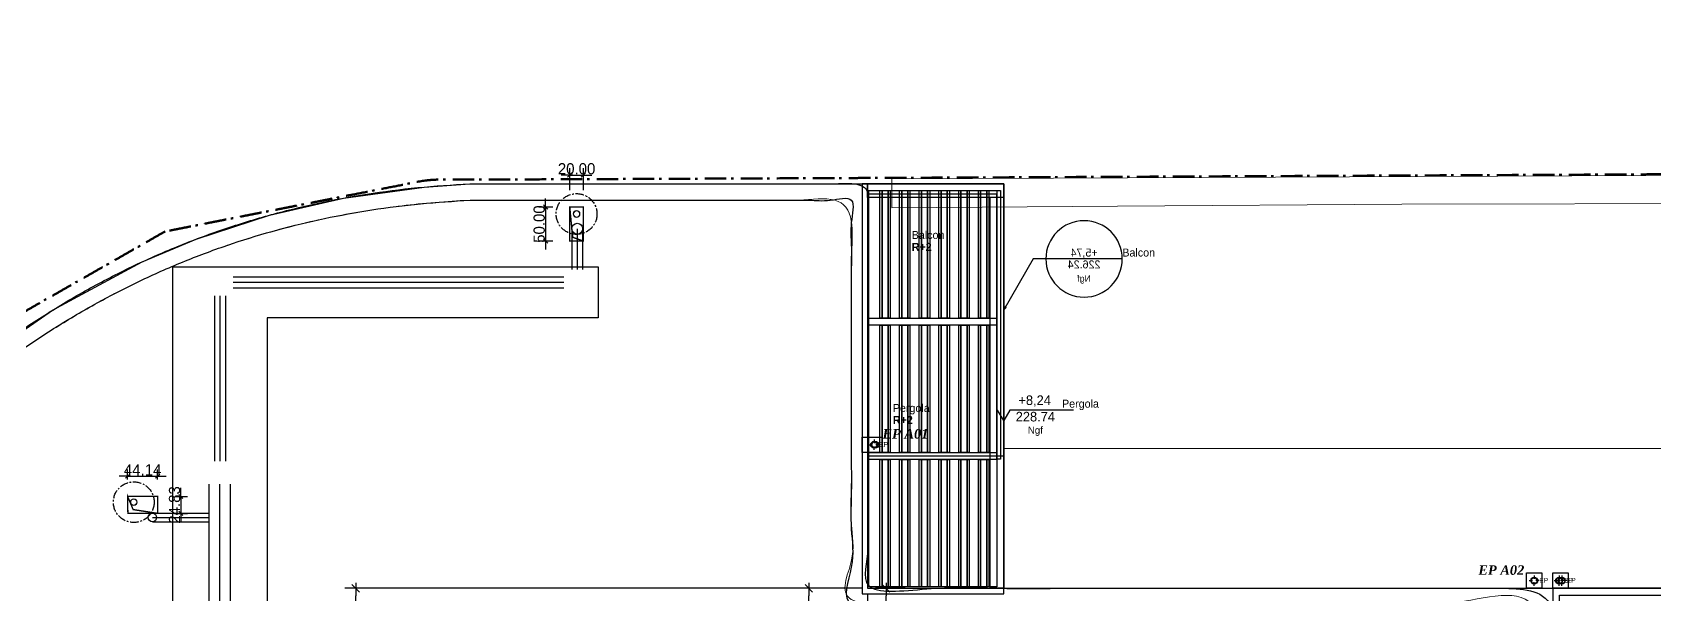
# Model space of a CAD drawing. Header units: centimetres. Extents: x 2501 to 22157, y -5565 to 9509.
# Drawn here: x 3982 to 6365, y 4908 to 5735 of the extents above; entities that cross this region are included whole.
import ezdxf

# ---------------------------------------------------------------- set-up
doc = ezdxf.new("R2010")
doc.units = ezdxf.units.CM
doc.header["$PDMODE"] = 67
doc.linetypes.add('prelem_euev', pattern=[2, 1.25, -0.25, 0.25, -0.25])
doc.linetypes.add('Style de ligne -18', pattern=[2.08328, 1.25, -0.41656, 0.13886, -0.27786])
doc.layers.get('0').update_dxf_attribs({"color": 252})
doc.layers.add('_GAZELEC-BOITE INCORPO', color=36, linetype='Continuous', lineweight=18)
doc.layers.add('_GAZELEC-RESERVATION 2', color=6, linetype='Continuous', lineweight=18)
for name, color, linetype in [('B Général', 252, 'Continuous'), ('C ANNOTATIONS-cotation', 252, 'Continuous'), ('C ANNOTATIONS-niveaux', 252, 'Continuous'), ('C ANNOTATIONS-niveaux_Hatch', 252, 'Continuous'), ('C ANNOTATIONS-prestations', 252, 'Continuous'), ('C ANNOTATIONS-texte', 252, 'Continuous'), ('prlm-EAU-EPEXT', 145, 'Continuous'), ('prlm-EAU-EUEV', 25, 'Continuous')]:
    doc.layers.add(name, color=color, linetype=linetype)
doc.layers.add('prlm-ZEROPLOT', color=254, linetype='Continuous', plot=False)
doc.styles.add('Eurostile', font='')
doc.styles.add('prlm-eau-ep', font='timesbi.ttf', dxfattribs={"height": 18})
doc.styles.get('Eurostile').set_extended_font_data('Eurostile')
doc.dimstyles.new('100é', dxfattribs={"dimtxt": 16.471002, "dimasz": 6.232178, "dimexe": 10, "dimexo": 25, "dimgap": 1, "dimtad": 1, "dimdec": 1, "dimtxsty": 'Eurostile', "dimblk": 'VW_SLASH', "dimblk1": 'VW_SLASH', "dimblk2": 'VW_SLASH', "dimcen": 0, "dimdle": 10, "dimazin": 0, "dimtfac": 1, "dimtdec": 1, "dimtix": 1, "dimtmove": 0, "dimatfit": 0, "dimldrblk": 'VW_FILLEDARROW', "dimfxl": 25, "dimfxlon": 1, "dimfrac": 2, "dimtolj": 1, "dimarcsym": 0})
doc.dimstyles.new('Arch', dxfattribs={"dimtxt": 11.759259, "dimasz": 11.224121, "dimexe": 15.875, "dimexo": 7.9375, "dimgap": 7.9375, "dimtad": 1, "dimdec": 1, "dimtxsty": 'Eurostile', "dimblk": 'VW_SLASH', "dimblk1": 'VW_SLASH', "dimblk2": 'VW_SLASH', "dimcen": 0, "dimdle": 7.9375, "dimazin": 0, "dimtfac": 1, "dimtdec": 1, "dimtix": 1, "dimtmove": 0, "dimatfit": 0, "dimldrblk": 'VW_FILLEDARROW', "dimfxl": 1, "dimfrac": 2, "dimtolj": 1, "dimarcsym": 0})

# ---------------------------------------------------------------- blocks, each defined once
blk = doc.blocks.new('Alti BAT A R+2')
at = {"layer": 'C ANNOTATIONS-niveaux', "linetype": 'Continuous'}
blk.add_line((-55.9, -9), (56.6, -9), dxfattribs=at)
blk.add_circle((0.3, -9), 56.2, dxfattribs=at)
at = {"layer": 'C ANNOTATIONS-niveaux', "attachment_point": 2, "rotation": 0, "line_spacing_factor": 0.894578, "style": 'Eurostile'}
for s, insert, char_height in [('+5,74', (0.3, 6.2), 11.76), ('226.24', (0.3, -11.2), 11.76), ('Ngf', (0.3, -33.1), 9.41)]:
    blk.add_mtext(s, dxfattribs=dict(at, insert=insert, char_height=char_height))
blk = doc.blocks.new('EP')
at = {"layer": 'B Général', "linetype": 'Continuous'}
for p, q in [((-7.5, 0), (-2.5, 0)), ((0, 7.5), (0, 2.5)), ((7.5, 0), (2.5, 0)), ((0, -7.5), (0, -2.5))]:
    blk.add_line(p, q, dxfattribs=at)
at = {"layer": 'B Général', "linetype": 'Continuous', "flags": 128}
for points in [[(-5, 0, -1), (5, 0, -1)], [(-4.3, 0, -1), (4.3, 0, -1)]]:
    blk.add_lwpolyline(points, format="xyb", close=True, dxfattribs=at)
at = {"layer": 'C ANNOTATIONS-prestations', "insert": (7.5, 4), "char_height": 7.06, "attachment_point": 1, "line_spacing_factor": 0.894578, "style": 'Eurostile'}
blk.add_mtext('EP', dxfattribs=at)
blk = doc.blocks.new('Groupe-62-1')
at = {"layer": 'B Général', "flags": 128}
blk.add_lwpolyline([(116524, -121574.2), (116534, -121574.2), (116534, -121060.3), (116764, -121060.3), (116764, -122440.3), (116534, -122440.3), (116534, -121926.2), (116524, -121926.2), (116524, -122450.3), (116774, -122450.3), (116774, -121050.3), (116524, -121050.3)], close=True, dxfattribs=at)
blk = doc.blocks.new('Groupe-66-1')
at = {"layer": 'B Général', "flags": 128}
for points in [[(115509.1, -120455.3), (115509.1, -121058.3), (115717.1, -121058.3), (115717.1, -120455.3)], [(115707.1, -121048.3), (115519.1, -121048.3), (115519.1, -120465.3), (115707.1, -120465.3)], [(115535, -120465.3), (115538.3, -120465.3), (115538.3, -120653), (115535, -120653)], [(115538.3, -120465.3), (115547.3, -120465.3), (115547.3, -120653), (115538.3, -120653)], [(115547.3, -120465.3), (115550.3, -120465.3), (115550.3, -120653), (115547.3, -120653)], [(115564, -120465.3), (115567.2, -120465.3), (115567.2, -120653), (115564, -120653)], [(115567.2, -120465.3), (115576.2, -120465.3), (115576.2, -120653), (115567.2, -120653)], [(115576.2, -120465.3), (115579.2, -120465.3), (115579.2, -120653), (115576.2, -120653)], [(115593, -120465.3), (115596.2, -120465.3), (115596.2, -120653), (115593, -120653)], [(115596.2, -120465.3), (115605.2, -120465.3), (115605.2, -120653), (115596.2, -120653)], [(115605.2, -120465.3), (115608.3, -120465.3), (115608.3, -120653), (115605.2, -120653)], [(115621.9, -120465.3), (115625.2, -120465.3), (115625.2, -120653), (115621.9, -120653)], [(115625.2, -120465.3), (115634.1, -120465.3), (115634.1, -120653), (115625.2, -120653)], [(115634.1, -120465.3), (115637.2, -120465.3), (115637.2, -120653), (115634.1, -120653)], [(115650.9, -120465.3), (115654.2, -120465.3), (115654.2, -120653), (115650.9, -120653)], [(115654.2, -120465.3), (115663.2, -120465.3), (115663.2, -120653), (115654.2, -120653)], [(115663.2, -120465.3), (115666.2, -120465.3), (115666.2, -120653), (115663.2, -120653)], [(115679.9, -120465.3), (115683.1, -120465.3), (115683.1, -120653), (115679.9, -120653)], [(115683.1, -120465.3), (115692.1, -120465.3), (115692.1, -120653), (115683.1, -120653)], [(115692.1, -120465.3), (115695.2, -120465.3), (115695.2, -120653), (115692.1, -120653)], [(115519.1, -120653), (115707.1, -120653), (115707.1, -120663), (115519.1, -120663)], [(115535, -120663), (115538.3, -120663), (115538.3, -120850.7), (115535, -120850.7)], [(115538.3, -120663), (115547.3, -120663), (115547.3, -120850.7), (115538.3, -120850.7)], [(115547.3, -120663), (115550.3, -120663), (115550.3, -120850.7), (115547.3, -120850.7)], [(115564, -120663), (115567.2, -120663), (115567.2, -120850.7), (115564, -120850.7)], [(115567.2, -120663), (115576.2, -120663), (115576.2, -120850.7), (115567.2, -120850.7)], [(115576.2, -120663), (115579.2, -120663), (115579.2, -120850.7), (115576.2, -120850.7)], [(115593, -120663), (115596.2, -120663), (115596.2, -120850.7), (115593, -120850.7)], [(115596.2, -120663), (115605.2, -120663), (115605.2, -120850.7), (115596.2, -120850.7)], [(115605.2, -120663), (115608.3, -120663), (115608.3, -120850.7), (115605.2, -120850.7)], [(115621.9, -120663), (115625.2, -120663), (115625.2, -120850.7), (115621.9, -120850.7)], [(115625.2, -120663), (115634.1, -120663), (115634.1, -120850.7), (115625.2, -120850.7)], [(115634.1, -120663), (115637.2, -120663), (115637.2, -120850.7), (115634.1, -120850.7)], [(115650.9, -120663), (115654.2, -120663), (115654.2, -120850.7), (115650.9, -120850.7)], [(115654.2, -120663), (115663.2, -120663), (115663.2, -120850.7), (115654.2, -120850.7)], [(115663.2, -120663), (115666.2, -120663), (115666.2, -120850.7), (115663.2, -120850.7)], [(115679.9, -120663), (115683.1, -120663), (115683.1, -120850.7), (115679.9, -120850.7)], [(115683.1, -120663), (115692.1, -120663), (115692.1, -120850.7), (115683.1, -120850.7)], [(115692.1, -120663), (115695.2, -120663), (115695.2, -120850.7), (115692.1, -120850.7)], [(115519.1, -120850.7), (115707.1, -120850.7), (115707.1, -120860.7), (115519.1, -120860.7)], [(115535, -120860.7), (115538.3, -120860.7), (115538.3, -121048.4), (115535, -121048.4)], [(115538.3, -120860.7), (115547.3, -120860.7), (115547.3, -121048.4), (115538.3, -121048.4)], [(115547.3, -120860.7), (115550.3, -120860.7), (115550.3, -121048.4), (115547.3, -121048.4)], [(115564, -120860.7), (115567.2, -120860.7), (115567.2, -121048.4), (115564, -121048.4)], [(115567.2, -120860.7), (115576.2, -120860.7), (115576.2, -121048.4), (115567.2, -121048.4)], [(115576.2, -120860.7), (115579.2, -120860.7), (115579.2, -121048.4), (115576.2, -121048.4)], [(115593, -120860.7), (115596.2, -120860.7), (115596.2, -121048.4), (115593, -121048.4)], [(115596.2, -120860.7), (115605.2, -120860.7), (115605.2, -121048.4), (115596.2, -121048.4)], [(115605.2, -120860.7), (115608.3, -120860.7), (115608.3, -121048.4), (115605.2, -121048.4)], [(115621.9, -120860.7), (115625.2, -120860.7), (115625.2, -121048.4), (115621.9, -121048.4)], [(115625.2, -120860.7), (115634.1, -120860.7), (115634.1, -121048.4), (115625.2, -121048.4)], [(115634.1, -120860.7), (115637.2, -120860.7), (115637.2, -121048.4), (115634.1, -121048.4)], [(115650.9, -120860.7), (115654.2, -120860.7), (115654.2, -121048.4), (115650.9, -121048.4)], [(115654.2, -120860.7), (115663.2, -120860.7), (115663.2, -121048.4), (115654.2, -121048.4)], [(115663.2, -120860.7), (115666.2, -120860.7), (115666.2, -121048.4), (115663.2, -121048.4)], [(115679.9, -120860.7), (115683.1, -120860.7), (115683.1, -121048.3), (115679.9, -121048.3)], [(115683.1, -120860.7), (115692.1, -120860.7), (115692.1, -121048.3), (115683.1, -121048.3)], [(115692.1, -120860.7), (115695.2, -120860.7), (115695.2, -121048.3), (115692.1, -121048.3)]]:
    blk.add_lwpolyline(points, close=True, dxfattribs=at)
blk = doc.blocks.new('Groupe-67-1')
at = {"layer": 'B Général', "linetype": 'Continuous', "flags": 128}
for points in [[(116485.4, -121027.8), (116508, -121027.8), (116508, -121050.3), (116485.4, -121050.3)], [(116524, -121027.8), (116546.5, -121027.8), (116546.5, -121050.3), (116524, -121050.3)]]:
    blk.add_lwpolyline(points, close=True, dxfattribs=at)
at = {"layer": 'C ANNOTATIONS-cotation', "linetype": 'Continuous', "flags": 128}
blk.add_lwpolyline([(115509.1, -120827.9), (115537.9, -120827.9), (115537.9, -120850.4), (115509.1, -120850.4)], close=True, dxfattribs=at)
at = {"layer": 'B Général'}
for p in [(115526.6, -120839.2), (116496.7, -121039.1), (116537.2, -121039.1)]:
    blk.add_blockref('EP', p, dxfattribs=at)
blk = doc.blocks.new('Groupe-68-1')
at = {"layer": 'B Général', "linetype": 'Continuous', "flags": 128}
blk.add_lwpolyline([(56.3, 15.6), (-37.5, 15.6), (-46.5, 0), (-55.4, 15.6)], dxfattribs=at)
at = {"layer": 'C ANNOTATIONS-niveaux', "attachment_point": 2, "rotation": 360, "line_spacing_factor": 0.894578, "style": 'Eurostile'}
for s, insert, char_height in [('+8,24', (-1, 37.1), 14.11), ('228.74', (0, 12.9), 14.11), ('Ngf', (0, -8.7), 10.58)]:
    blk.add_mtext(s, dxfattribs=dict(at, insert=insert, char_height=char_height))
blk = doc.blocks.new('Niveau bas pergola (1)')
at = {"layer": 'B Général'}
blk.add_blockref('Groupe-68-1', (0, 0), dxfattribs=at)
blk = doc.blocks.new('xi.vp')
at = {"layer": 'prlm-EAU-EUEV', "lineweight": 5}
h = blk.add_hatch(color=0, dxfattribs=at)
h.paths.add_polyline_path([(-5, 0, 1), (5, 0, 1)])
h.paths.add_polyline_path([(4.5, 0, -1), (-4.5, 0, -1)], flags=16)
at = {"layer": 'prlm-EAU-EUEV', "color": 0, "lineweight": 5}
for radius in [5, 4.5]:
    blk.add_circle((0, 0), radius, dxfattribs=at)
at = {"layer": 'prlm-ZEROPLOT', "linetype": 'prelem_euev', "ltscale": 10}
blk.add_circle((0, 0), 30, dxfattribs=at)
blk = doc.blocks.new('Groupe-83-1')
at = {"layer": 'B Général', "linetype": 'Continuous'}
for p, q in [((114549.5, -122032.5), (114549.5, -120897.4)), ((114565.3, -122032.5), (114565.3, -120897.4)), ((114581, -122032.5), (114581, -120897.4))]:
    blk.add_line(p, q, dxfattribs=at)
blk = doc.blocks.new('Groupe-84-1')
at = {"layer": 'B Général', "linetype": 'Continuous'}
for p, q in [((115082.3, -120521.3), (115082.3, -120581.1)), ((115090.3, -120521.3), (115090.3, -120581.1)), ((115098.3, -120521.3), (115098.3, -120581.1))]:
    blk.add_line(p, q, dxfattribs=at)
blk = doc.blocks.new('Groupe-85-1')
at = {"layer": 'B Général', "linetype": 'Continuous'}
for p, q in [((115070.7, -120592.7), (114584.9, -120592.7)), ((115070.7, -120600.7), (114584.9, -120600.7)), ((115070.7, -120608.7), (114584.9, -120608.7))]:
    blk.add_line(p, q, dxfattribs=at)
blk = doc.blocks.new('Groupe-86-1')
at = {"layer": 'B Général', "linetype": 'Continuous'}
for p, q in [((114557.3, -120620.3), (114557.3, -120863.4)), ((114565.3, -120620.3), (114565.3, -120863.4)), ((114573.3, -120620.3), (114573.3, -120863.4))]:
    blk.add_line(p, q, dxfattribs=at)
blk = doc.blocks.new('Groupe-87-1')
at = {"layer": 'B Général', "linetype": 'Continuous'}
for p, q in [((114465.9, -120939.9), (114549.5, -120939.9)), ((114465.9, -120946.1), (114549.5, -120946.1)), ((114465.9, -120952.4), (114549.5, -120952.4))]:
    blk.add_line(p, q, dxfattribs=at)
blk = doc.blocks.new('xi.epext')
at = {"layer": 'prlm-EAU-EPEXT', "color": 0, "linetype": 'ByBlock', "lineweight": -2}
blk.add_circle((0, 0), 5, dxfattribs=at)
blk = doc.blocks.new('VW_SLASH')
at = {"linetype": 'ByBlock', "lineweight": -2}
blk.add_line((0.71, 0), (-1, 0), dxfattribs=at)
at = {"linetype": 'Continuous', "lineweight": 20, "flags": 128}
blk.add_lwpolyline([(0.5, 0.5), (-0.5, -0.5)], dxfattribs=at)
blk = doc.blocks.new('*D325')
at = {"layer": '_GAZELEC-RESERVATION 2', "color": 0, "lineweight": -2, "transparency": 16777216}
for p, q in [((4115.3, 5082.3), (4109, 5082.3)), ((4121.5, 5077.4), (4121.5, 5092.3)), ((4121.5, 5082.3), (4165.6, 5082.3)), ((4165.6, 5077.4), (4165.6, 5092.3)), ((4171.9, 5082.3), (4178.1, 5082.3))]:
    blk.add_line(p, q, dxfattribs=at)
at = {"layer": 'Defpoints', "color": 0}
for p in [(4165.6, 5082.3), (4121.5, 5052.4), (4165.6, 5052.4)]:
    blk.add_point(p, dxfattribs=at)
at = {"layer": '_GAZELEC-RESERVATION 2', "color": 0, "lineweight": -2, "transparency": 16777216, "xscale": 6.232177734375, "yscale": 6.232177734375, "zscale": 6.232177734375}
blk.add_blockref('VW_SLASH', (4121.5, 5082.3), dxfattribs=at)
at = {"layer": '_GAZELEC-RESERVATION 2', "color": 0, "lineweight": -2, "transparency": 16777216, "xscale": 6.232177734375, "yscale": 6.232177734375, "zscale": 6.232177734375, "rotation": 180}
blk.add_blockref('VW_SLASH', (4165.6, 5082.3), dxfattribs=at)
at = {"layer": '_GAZELEC-RESERVATION 2', "color": 0, "transparency": 16777216, "insert": (4143.6, 5091.5), "char_height": 16.47, "attachment_point": 5, "style": 'Eurostile'}
blk.add_mtext('\\A1;44.14', dxfattribs=at)
blk = doc.blocks.new('VW_FILLEDARROW')
at = {"linetype": 'Continuous'}
blk.add_hatch(color=250, dxfattribs=at).paths.add_polyline_path([(-1.41, 0.38), (0, 0), (-1.41, -0.38)])
at = {"linetype": 'Continuous', "flags": 128}
blk.add_lwpolyline([(-1.41, 0.38), (0, 0), (-1.41, -0.38)], close=True, dxfattribs=at)
blk = doc.blocks.new('*D326')
at = {"layer": '_GAZELEC-RESERVATION 2', "color": 0, "lineweight": -2, "transparency": 16777216}
for p, q in [((4199.7, 5058.7), (4199.7, 5064.9)), ((4190.6, 5052.4), (4209.7, 5052.4)), ((4199.7, 5052.4), (4199.7, 5027.6)), ((4190.6, 5027.6), (4209.7, 5027.6)), ((4199.7, 5021.4), (4199.7, 5015.1))]:
    blk.add_line(p, q, dxfattribs=at)
at = {"layer": 'Defpoints', "color": 0}
for p in [(4165.6, 5052.4), (4165.6, 5027.6), (4199.7, 5027.6)]:
    blk.add_point(p, dxfattribs=at)
at = {"layer": '_GAZELEC-RESERVATION 2', "color": 0, "lineweight": -2, "transparency": 16777216, "xscale": 6.232177734375, "yscale": 6.232177734375, "zscale": 6.232177734375}
for p, rotation in [((4199.7, 5052.4), 270), ((4199.7, 5027.6), 90)]:
    blk.add_blockref('VW_SLASH', p, dxfattribs=dict(at, rotation=rotation))
at = {"layer": '_GAZELEC-RESERVATION 2', "color": 0, "transparency": 16777216, "insert": (4190.5, 5040), "char_height": 16.47, "attachment_point": 5, "rotation": 90, "style": 'Eurostile'}
blk.add_mtext('\\A1;24.83', dxfattribs=at)
blk = doc.blocks.new('*D332')
at = {"layer": '_GAZELEC-RESERVATION 2', "color": 0, "lineweight": -2, "transparency": 16777216}
for p, q in [((4771.3, 5503.2), (4771.3, 5535.3)), ((4791.3, 5503.2), (4791.3, 5535.3)), ((4765, 5525.3), (4758.8, 5525.3)), ((4771.3, 5525.3), (4791.3, 5525.3)), ((4797.5, 5525.3), (4803.7, 5525.3))]:
    blk.add_line(p, q, dxfattribs=at)
at = {"layer": 'Defpoints', "color": 0}
for p in [(4791.3, 5525.3), (4771.3, 5478.2), (4791.3, 5478.2)]:
    blk.add_point(p, dxfattribs=at)
at = {"layer": '_GAZELEC-RESERVATION 2', "color": 0, "lineweight": -2, "transparency": 16777216, "xscale": 6.232177734375, "yscale": 6.232177734375, "zscale": 6.232177734375}
blk.add_blockref('VW_SLASH', (4771.3, 5525.3), dxfattribs=at)
at = {"layer": '_GAZELEC-RESERVATION 2', "color": 0, "lineweight": -2, "transparency": 16777216, "xscale": 6.232177734375, "yscale": 6.232177734375, "zscale": 6.232177734375, "rotation": 180}
blk.add_blockref('VW_SLASH', (4791.3, 5525.3), dxfattribs=at)
at = {"layer": '_GAZELEC-RESERVATION 2', "color": 0, "transparency": 16777216, "insert": (4781.3, 5534.5), "char_height": 16.47, "attachment_point": 5, "style": 'Eurostile'}
blk.add_mtext('\\A1;20.00', dxfattribs=at)
blk = doc.blocks.new('*D333')
at = {"layer": '_GAZELEC-RESERVATION 2', "color": 0, "lineweight": -2, "transparency": 16777216}
for p, q in [((4735.7, 5484.5), (4735.7, 5490.7)), ((4746.3, 5478.2), (4725.7, 5478.2)), ((4735.7, 5478.2), (4735.7, 5428.2)), ((4746.3, 5428.2), (4725.7, 5428.2)), ((4735.7, 5422), (4735.7, 5415.8))]:
    blk.add_line(p, q, dxfattribs=at)
at = {"layer": 'Defpoints', "color": 0}
for p in [(4771.3, 5478.2), (4735.7, 5428.2), (4771.3, 5428.2)]:
    blk.add_point(p, dxfattribs=at)
at = {"layer": '_GAZELEC-RESERVATION 2', "color": 0, "lineweight": -2, "transparency": 16777216, "xscale": 6.232177734375, "yscale": 6.232177734375, "zscale": 6.232177734375}
for p, rotation in [((4735.7, 5478.2), 270), ((4735.7, 5428.2), 90)]:
    blk.add_blockref('VW_SLASH', p, dxfattribs=dict(at, rotation=rotation))
at = {"layer": '_GAZELEC-RESERVATION 2', "color": 0, "transparency": 16777216, "insert": (4726.4, 5453.2), "char_height": 16.47, "attachment_point": 5, "rotation": 90, "style": 'Eurostile'}
blk.add_mtext('\\A1;50.00', dxfattribs=at)
blk = doc.blocks.new('*D352')
at = {"layer": '_GAZELEC-BOITE INCORPO', "color": 0, "lineweight": -2, "transparency": 16777216}
for p, q in [((5264.1, 4917.4), (5220.4, 4917.4)), ((5236.2, 4378.6), (5236.2, 4906.2)), ((5264.1, 4367.4), (5220.4, 4367.4))]:
    blk.add_line(p, q, dxfattribs=at)
at = {"layer": 'Defpoints', "color": 0}
for p in [(5236.2, 4917.4), (5272, 4917.4), (5272, 4367.4)]:
    blk.add_point(p, dxfattribs=at)
at = {"layer": '_GAZELEC-BOITE INCORPO', "color": 0, "lineweight": -2, "transparency": 16777216, "xscale": 11.22412109375, "yscale": 11.22412109375, "zscale": 11.22412109375}
for p, rotation in [((5236.2, 4917.4), 90), ((5236.2, 4367.4), 270)]:
    blk.add_blockref('VW_SLASH', p, dxfattribs=dict(at, rotation=rotation))
at = {"layer": '_GAZELEC-BOITE INCORPO', "color": 0, "transparency": 16777216, "insert": (5222.4, 4642.4), "char_height": 11.76, "attachment_point": 5, "rotation": 90, "style": 'Eurostile'}
blk.add_mtext('\\A1;549.98', dxfattribs=at)
blk = doc.blocks.new('*D353')
at = {"layer": '_GAZELEC-BOITE INCORPO', "color": 0, "lineweight": -2, "transparency": 16777216}
for p, q in [((5201.1, 4917.4), (5106.7, 4917.4)), ((5122.6, 4625.7), (5122.6, 4906.2)), ((5157.1, 4614.5), (5106.7, 4614.5))]:
    blk.add_line(p, q, dxfattribs=at)
at = {"layer": 'Defpoints', "color": 0}
for p in [(5122.6, 4917.4), (5209, 4917.4), (5165, 4614.5)]:
    blk.add_point(p, dxfattribs=at)
at = {"layer": '_GAZELEC-BOITE INCORPO', "color": 0, "lineweight": -2, "transparency": 16777216, "xscale": 11.22412109375, "yscale": 11.22412109375, "zscale": 11.22412109375}
for p, rotation in [((5122.6, 4917.4), 90), ((5122.6, 4614.5), 270)]:
    blk.add_blockref('VW_SLASH', p, dxfattribs=dict(at, rotation=rotation))
at = {"layer": '_GAZELEC-BOITE INCORPO', "color": 0, "transparency": 16777216, "insert": (5108.7, 4765.9), "char_height": 11.76, "attachment_point": 5, "rotation": 90, "style": 'Eurostile'}
blk.add_mtext('\\A1;302.90', dxfattribs=at)
blk = doc.blocks.new('*D357')
at = {"layer": '_GAZELEC-BOITE INCORPO', "color": 0, "lineweight": -2, "transparency": 16777216}
for p, q in [((5209, 4909.5), (5209, 4394.5)), ((4563, 4533), (4563, 4394.5)), ((4574.2, 4410.3), (5197.8, 4410.3))]:
    blk.add_line(p, q, dxfattribs=at)
at = {"layer": 'Defpoints', "color": 0}
for p in [(5209, 4917.4), (4563, 4540.9), (5209, 4410.3)]:
    blk.add_point(p, dxfattribs=at)
at = {"layer": '_GAZELEC-BOITE INCORPO', "color": 0, "lineweight": -2, "transparency": 16777216, "xscale": 11.22412109375, "yscale": 11.22412109375, "zscale": 11.22412109375, "rotation": 180}
blk.add_blockref('VW_SLASH', (4563, 4410.3), dxfattribs=at)
at = {"layer": '_GAZELEC-BOITE INCORPO', "color": 0, "lineweight": -2, "transparency": 16777216, "xscale": 11.22412109375, "yscale": 11.22412109375, "zscale": 11.22412109375}
blk.add_blockref('VW_SLASH', (5209, 4410.3), dxfattribs=at)
at = {"layer": '_GAZELEC-BOITE INCORPO', "color": 0, "transparency": 16777216, "insert": (4886, 4424.2), "char_height": 11.76, "attachment_point": 5, "style": 'Eurostile'}
blk.add_mtext('\\A1;646.06', dxfattribs=at)
blk = doc.blocks.new('*D358')
at = {"layer": '_GAZELEC-BOITE INCORPO', "color": 0, "lineweight": -2, "transparency": 16777216}
for p, q in [((5201.1, 4917.4), (4440.9, 4917.4)), ((4456.8, 4552.2), (4456.8, 4906.2)), ((4555, 4540.9), (4440.9, 4540.9))]:
    blk.add_line(p, q, dxfattribs=at)
at = {"layer": 'Defpoints', "color": 0}
for p in [(4456.8, 4917.4), (5209, 4917.4), (4563, 4540.9)]:
    blk.add_point(p, dxfattribs=at)
at = {"layer": '_GAZELEC-BOITE INCORPO', "color": 0, "lineweight": -2, "transparency": 16777216, "xscale": 11.22412109375, "yscale": 11.22412109375, "zscale": 11.22412109375}
for p, rotation in [((4456.8, 4917.4), 90), ((4456.8, 4540.9), 270)]:
    blk.add_blockref('VW_SLASH', p, dxfattribs=dict(at, rotation=rotation))
at = {"layer": '_GAZELEC-BOITE INCORPO', "color": 0, "transparency": 16777216, "insert": (4443, 4729.2), "char_height": 11.76, "attachment_point": 5, "rotation": 90, "style": 'Eurostile'}
blk.add_mtext('\\A1;376.45', dxfattribs=at)

msp = doc.modelspace()

# ---------------------------------------------------------------- hatches: boundary and pattern name
at = {"layer": 'C ANNOTATIONS-niveaux_Hatch', "linetype": 'Continuous'}
msp.add_hatch(color=250, dxfattribs=at).paths.add_polyline_path([(5412.765, 5330.496), (5409.041, 5326.901), (5410.468, 5331.876)])

# ---------------------------------------------------------------- linework, layer by layer
at = {"layer": '_GAZELEC-RESERVATION 2', "const_width": 2}
for points in [[(4791.27, 5478.235), (4771.27, 5478.235), (4771.27, 5428.235), (4791.27, 5428.235), (4791.27, 5478.235), (4771.27, 5478.235), (4775.51, 5433.827), (4791.27, 5428.235)], [(4120.641, 5052.438), (4165.641, 5052.438), (4165.641, 5027.438), (4121.849, 5027.438), (4121.498, 5052.438), (4129.644, 5033.123), (4166.166, 5027.53)]]:
    msp.add_lwpolyline(points, dxfattribs=at)
at = {"layer": 'B Général', "linetype": 'Continuous', "lineweight": 25, "flags": 128}
msp.add_lwpolyline([(5209.041, 5512.376), (5409.041, 5512.376), (5409.041, 4917.389), (5389.041, 4917.389), (5389.041, 5492.376), (5209.041, 5492.376)], close=True, dxfattribs=at)
at = {"layer": 'B Général', "linetype": 'Continuous', "lineweight": 18, "flags": 128}
for points in [[(5482.406, 5520.781), (5244.537, 5519.755), (5244.537, 5477.035), (5576.233, 5479.337), (5994.006, 5482.285), (6502.006, 5483.324), (7337.176, 5483.324), (8174.901, 5480.565), (9251.208, 5481.36), (11197.093, 5482.047), (12128.011, 5477.612), (12128.009, 5477.374), (12128.145, 5522.21), (11188.006, 5523.438), (10769.506, 5523.438), (9413.613, 5520.667), (6570.006, 5525.48)], [(6215.888, 3541.389), (6750.919, 3541.389), (6750.919, 4893.389), (6215.888, 4893.389), (6215.888, 4917.389), (7638.484, 4917.389), (7638.484, 3517.389), (6215.888, 3517.389)]]:
    msp.add_lwpolyline(points, close=True, dxfattribs=at)
at = {"layer": 'B Général', "linetype": 'Continuous', "flags": 128}
for points in [[(5409.041, 5112.376), (5409.041, 5492.376), (5209.041, 5492.376), (5209.041, 5112.376)], [(5209.046, 5497.376), (5209.046, 5502.376), (5404.041, 5502.376), (5404.041, 5107.376), (5399.041, 5107.376), (5399.041, 5497.376)], [(7810.484, 4917.389), (7810.484, 5123.389), (5409.041, 5122.402), (5409.041, 4917.389)], [(6215.888, 4939.885), (6238.388, 4939.885), (6238.388, 4917.389), (6215.888, 4917.389)]]:
    msp.add_lwpolyline(points, close=True, dxfattribs=at)
msp.add_lwpolyline([(3913.905, 4039.214), (4187.907, 4039.214), (4187.907, 5390.488), (4812.905, 5390.488), (4812.905, 5315.488), (4326.452, 5315.488), (4326.452, 4716.389), (4513.725, 4716.389), (4513.725, 4534.438), (4326.452, 4534.438), (4326.452, 4039.214), (5984.611, 4039.214), (5984.611, 4416.115), (6191.888, 4416.115), (6191.888, 3841.714), (4215.369, 3841.714), (4215.369, 2952.226), (4766.954, 2952.226), (4766.954, 2592.403), (4666.954, 2592.403), (4666.954, 2852.226), (3561.905, 2852.226)], dxfattribs=at)
at = {"layer": 'B Général'}
for centre, radius in [((4782.23, 5446.376), 8), ((4157.849, 5021.582), 6.25)]:
    msp.add_circle(centre, radius, dxfattribs=at)
at = {"layer": 'B Général', "linetype": 'Style de ligne -18', "lineweight": 50, "ltscale": 25.4}
msp.add_open_spline([(4176.46, 5442.268), (4369.672, 5480.305), (4562.883, 5518.342), (4903.036, 5519.771), (5243.188, 5521.2), (5979.862, 5524.644), (6716.536, 5528.089), (7278.196, 5527.681), (7839.856, 5527.273), (8021.336, 5527.044), (8202.816, 5526.815), (8808.176, 5525.356), (9413.535, 5523.896), (10716.351, 5525.293), (12019.166, 5526.69), (12242.597, 5526.219), (12466.029, 5525.748), (12816.588, 5520.962), (13167.148, 5516.176), (13202.673, 5616.323), (13238.199, 5716.47), (13267.888, 5802.201), (13297.577, 5887.932), (13327.266, 5973.663), (13356.956, 6059.395), (13408.406, 6207.964), (13459.856, 6356.533), (13477.006, 6406.056), (13494.156, 6455.579), (13528.564, 6560.212), (13562.972, 6664.845), (13573.344, 6696.386), (13583.716, 6727.928), (13599.145, 6774.844), (13614.573, 6821.761), (13678.898, 7117.445), (13743.224, 7413.129), (13957.444, 7453.65), (14171.664, 7494.171), (14164.331, 7534.454), (14156.998, 7574.738), (14190.699, 7584.189), (14224.399, 7593.639), (14227.546, 7586.876), (14230.693, 7580.113), (14293.316, 7599.076), (14355.939, 7618.039), (14360.336, 7603.518), (14364.733, 7588.998), (14537.195, 7591.453), (14709.721, 7640.319), (14664.801, 7789.364), (14619.881, 7938.41), (15047.101, 8062.384), (15474.322, 8186.358), (15686.72, 8247.996), (15899.118, 8309.635), (15904.181, 8311.166), (15909.244, 8312.698), (15908.246, 8315.995), (15907.249, 8319.292), (17672.664, 8849.185), (19438.079, 9379.077), (19648.946, 9442.842), (19859.814, 9506.606), (20255.35, 9309.74), (20650.886, 9112.874), (20960.83, 8222.926), (21270.775, 7332.978), (21180.205, 7304.155), (21089.635, 7275.333), (21163.082, 7017.584), (21236.529, 6759.834), (21251.591, 6763.9), (21266.653, 6767.967), (21275.663, 6734.59), (21284.674, 6701.213), (21269.902, 6697.225), (21255.13, 6693.238), (21270.029, 6638.047), (21284.928, 6582.856), (21291.188, 6584.546), (21297.447, 6586.236), (21305.995, 6495.046), (21402.881, 6506.774), (21487.346, 6527.117), (21571.811, 6547.461), (21569.541, 6559.077), (21567.271, 6570.694), (21604.983, 6578.638), (21642.694, 6586.582), (21649.991, 6549.244), (21657.287, 6511.906), (21652.493, 6510.896), (21647.699, 6509.886), (21807.598, 5746.172), (21967.496, 4982.457), (21977.291, 4938.62), (21987.086, 4894.782), (22015.78, 4743.898), (22044.474, 4593.013), (22063.498, 4473.154), (22082.523, 4353.295), (22101.178, 4237.725), (22119.832, 4122.156), (22124.345, 4087.384), (22128.858, 4052.612), (22138.67, 3933.295), (22148.483, 3813.978), (22152.899, 3687.239), (22157.316, 3560.501), (22156.076, 3368.858), (22154.837, 3177.215), (22152.199, 3078.787), (22149.562, 2980.358), (22145.456, 2863.605), (22141.35, 2746.851), (22132.85, 2586.185), (22124.349, 2425.518), (22087.732, 1950.646), (22051.116, 1475.773), (21993.933, 847.273), (21936.75, 218.773), (21915.729, 183.154), (21894.709, 147.536), (21213.23, 141.566), (20531.75, 135.597), (20529.704, 160.058), (20527.657, 184.52), (20322.852, 176.691), (20118.047, 168.862), (19882.166, 159.845), (19646.285, 150.828), (19256.888, 145.182), (18867.491, 139.536), (18773.401, -158.054), (18679.311, -455.644), (18604.53, -1398.289), (18529.749, -2340.935), (18635.053, -2777.585), (18740.357, -3214.234), (18588.756, -3295.853), (18437.156, -3377.471), (18384.511, -3407.387), (18331.865, -3437.302), (18280.613, -3484.556), (18229.362, -3531.809), (18125.267, -3688.349), (18021.173, -3844.888), (17973.144, -3961.195), (17925.114, -4077.502), (17903.66, -4188.267), (17882.205, -4299.032), (17853.831, -4428.724), (17825.458, -4558.416), (17795.321, -4816.052), (17765.184, -5073.687), (17828.426, -5320.212), (17891.667, -5566.736), (16164.839, -5333.52), (14438.011, -5100.304), (14043.046, -5030.624), (13648.082, -4960.944), (13506.144, -4936.079), (13364.206, -4911.213), (13220.848, -4883.357), (13077.49, -4855.501), (12791.937, -4799.706), (12506.383, -4743.912), (12128.349, -4679.679), (11750.314, -4615.447), (11530.967, -4571.296), (11311.619, -4527.146), (10549.503, -4375.437), (9787.387, -4223.728), (9847.498, -3981.593), (9907.609, -3739.459), (9806.225, -3461.39), (9704.841, -3183.322), (9715.187, -3083.784), (9725.532, -2984.247), (9824.047, -2441.958), (9922.562, -1899.67), (9651.72, -1701.167), (9380.878, -1502.664), (9447.608, -1104.825), (9514.339, -706.985), (9834.998, -611.033), (10155.657, -515.081), (10247.114, 11.583), (10338.572, 538.246), (10143.199, 564.034), (9947.826, 589.823), (9948.48, 594.78), (9949.134, 599.737), (9614.75, 638.685), (9280.365, 677.634), (8737.859, 744.574), (8195.353, 811.514), (7103.907, 948.262), (6012.462, 1085.009), (5516.207, 1145.917), (5019.951, 1206.825), (4567.057, 1262.265), (4114.163, 1317.705), (4102.18, 1307.409), (4090.197, 1297.113), (3869.944, 1322.11), (3649.69, 1347.106), (3455.22, 1370.405), (3260.751, 1393.703), (3258.524, 1373.559), (3256.298, 1353.416), (2884.962, 1399.248), (2513.626, 1445.079), (2816.189, 2481.825), (3118.751, 3518.57), (3122.583, 3517.421), (3126.415, 3516.272), (3182.803, 3704.332), (3239.191, 3892.391), (3244.935, 3911.549), (3250.679, 3930.706), (3342.693, 4248.166), (3434.706, 4565.625), (3504.837, 4748.285), (3574.967, 4930.944), (3700.503, 5086.554), (3826.038, 5242.164), (4001.249, 5342.216), (4176.46, 5442.268)], degree=2, knots=[0, 0, 0, 1, 1, 2, 2, 3, 3, 4, 4, 5, 5, 6, 6, 7, 7, 8, 8, 9, 9, 10, 10, 11, 11, 12, 12, 13, 13, 14, 14, 15, 15, 16, 16, 17, 17, 18, 18, 19, 19, 20, 20, 21, 21, 22, 22, 23, 23, 24, 24, 25, 25, 26, 26, 27, 27, 28, 28, 29, 29, 30, 30, 31, 31, 32, 32, 33, 33, 34, 34, 35, 35, 36, 36, 37, 37, 38, 38, 39, 39, 40, 40, 41, 41, 42, 42, 43, 43, 44, 44, 45, 45, 46, 46, 47, 47, 48, 48, 49, 49, 50, 50, 51, 51, 52, 52, 53, 53, 54, 54, 55, 55, 56, 56, 57, 57, 58, 58, 59, 59, 60, 60, 61, 61, 62, 62, 63, 63, 64, 64, 65, 65, 66, 66, 67, 67, 68, 68, 69, 69, 70, 70, 71, 71, 72, 72, 73, 73, 74, 74, 75, 75, 76, 76, 77, 77, 78, 78, 79, 79, 80, 80, 81, 81, 82, 82, 83, 83, 84, 84, 85, 85, 86, 86, 87, 87, 88, 88, 89, 89, 90, 90, 91, 91, 92, 92, 93, 93, 94, 94, 95, 95, 96, 96, 97, 97, 98, 98, 99, 99, 100, 100, 101, 101, 102, 102, 103, 103, 104, 104, 105, 105, 106, 106, 107, 107, 108, 108, 109, 109, 110, 110, 111, 111, 112, 112, 113, 113, 114, 114, 115, 115, 115], dxfattribs=at)
at = {"layer": 'B Général', "linetype": 'Continuous', "lineweight": 25}
for points in [[(4624.225, 5512.376), (4165.444, 5491.376), (3822.951, 5185.404), (3822.951, 4824.111), (3822.951, 4462.818), (3622.407, 4462.818), (3421.864, 4462.818), (3377.673, 4315.604), (3333.483, 4168.389), (3423.201, 4168.396), (3512.92, 4168.403), (3512.92, 3859.396), (3512.92, 3550.389), (3330.446, 3550.389), (3147.972, 3550.389), (3000.586, 3059.396), (2853.201, 2568.403), (3258.06, 2568.403), (3662.92, 2568.403), (3662.92, 2698.314), (3662.92, 2828.226), (3997.181, 2828.226), (4331.442, 2828.226), (4331.442, 2698.314), (4331.442, 2568.403), (4631.704, 2568.403), (4931.965, 2568.403), (4931.965, 3042.896), (4931.965, 3517.389), (5573.926, 3517.389), (6215.888, 3517.389), (6215.888, 4217.389), (6215.888, 4917.389), (5712.465, 4917.389), (5209.041, 4917.389), (5209.041, 5214.882), (5209.041, 5512.376), (4916.633, 5512.376), (4624.225, 5512.376)], [(4624.777, 5488.376), (4180.207, 5467.856), (3846.951, 5174.609), (3846.951, 4806.713), (3846.951, 4438.818), (3643.334, 4438.818), (3439.718, 4438.818), (3402.732, 4315.605), (3365.746, 4192.392), (3451.333, 4192.398), (3536.92, 4192.405), (3536.92, 3859.397), (3536.92, 3526.389), (3351.373, 3526.389), (3165.826, 3526.389), (3025.644, 3059.396), (2885.463, 2592.403), (3262.192, 2592.403), (3638.92, 2592.403), (3638.92, 2722.314), (3638.92, 2852.226), (3997.181, 2852.226), (4355.442, 2852.226), (4355.442, 2722.314), (4355.442, 2592.403), (4631.704, 2592.403), (4907.965, 2592.403), (4907.965, 3066.896), (4907.965, 3541.389), (5549.926, 3541.389), (6191.888, 3541.389), (6191.888, 4217.389), (6191.888, 4893.389), (5688.465, 4893.389), (5185.041, 4893.389), (5185.041, 5190.882), (5185.041, 5488.376), (4904.909, 5488.376), (4624.777, 5488.376)]]:
    msp.add_open_spline(points, degree=2, knots=[0, 0, 0, 1, 1, 2, 2, 3, 3, 4, 4, 5, 5, 6, 6, 7, 7, 8, 8, 9, 9, 10, 10, 11, 11, 12, 12, 13, 13, 14, 14, 15, 15, 16, 16, 17, 17, 18, 18, 19, 19, 19], dxfattribs=at)
at = {"layer": 'B Général', "linetype": 'Continuous', "lineweight": 18}
msp.add_open_spline([(6191.888, 3541.389), (6191.888, 4217.389), (6191.888, 4893.389), (5688.465, 4893.389), (5185.041, 4893.389), (5185.041, 5190.882), (5185.041, 5488.376), (4904.909, 5488.376), (4624.777, 5488.376), (4180.209, 5467.856), (3846.951, 5174.609), (3846.951, 4806.713), (3846.951, 4438.818), (3643.334, 4438.818), (3439.718, 4438.818), (3402.732, 4315.605), (3365.746, 4192.391), (3451.333, 4192.398), (3536.92, 4192.405), (3536.92, 3859.397), (3536.92, 3526.389), (3351.373, 3526.389), (3165.826, 3526.389), (3025.644, 3059.396), (2885.463, 2592.403), (3262.192, 2592.403), (3638.92, 2592.403), (3638.92, 2722.314), (3638.92, 2852.226), (3997.181, 2852.226), (4355.442, 2852.226), (4355.442, 2722.314), (4355.442, 2592.403), (4631.704, 2592.403), (4907.965, 2592.403), (4907.965, 3066.896), (4907.965, 3541.389), (5549.926, 3541.389), (6191.888, 3541.389)], degree=2, knots=[0, 0, 0, 1, 1, 2, 2, 3, 3, 4, 4, 5, 5, 6, 6, 7, 7, 8, 8, 9, 9, 10, 10, 11, 11, 12, 12, 13, 13, 14, 14, 15, 15, 16, 16, 17, 17, 18, 18, 19, 19, 19], dxfattribs=at)
at = {"layer": 'C ANNOTATIONS-niveaux', "linetype": 'Continuous', "flags": 128}
msp.add_lwpolyline([(5526.343, 5401.901), (5452.343, 5401.901), (5409.041, 5326.901)], dxfattribs=at)
msp.add_lwpolyline([(5412.765, 5330.496), (5409.041, 5326.901), (5410.468, 5331.876)], close=True, dxfattribs=at)
at = {"layer": 'prlm-ZEROPLOT', "ltscale": 25}
msp.add_lwpolyline([(3899.628, 5249.209), (4011.142, 5326.632), (4142.814, 5397.624), (4222.022, 5430.969), (4330.111, 5466.386), (4438.769, 5491.378), (4557.235, 5507.733), (4624.225, 5512.376), (5209.041, 5512.376), (5209.042, 4917.389), (6215.888, 4917.389), (6215.888, 3517.389), (4931.965, 3517.389), (4931.965, 2568.403), (4331.442, 2568.403), (4331.442, 2828.226), (3662.92, 2828.226)], dxfattribs=at)

# ---------------------------------------------------------------- block references
at = {"layer": 'B Général'}
for name, p in [('Groupe-66-1', (-110308.095, 125967.714)), ('xi.vp', (4781.276, 5468.047)), ('Groupe-84-1', (-110308.095, 125967.714)), ('Groupe-85-1', (-110308.095, 125967.714)), ('Groupe-86-1', (-110308.095, 125967.714)), ('Groupe-67-1', (-110308.095, 125967.714)), ('xi.vp', (4130.552, 5044.068)), ('Groupe-83-1', (-110308.095, 125967.714)), ('Groupe-87-1', (-110308.095, 125967.714)), ('EP', (6225.227, 4928.639)), ('Groupe-62-1', (-110308.095, 125967.714))]:
    msp.add_blockref(name, p, dxfattribs=at)
at = {"layer": 'C ANNOTATIONS-niveaux', "xscale": -1}
msp.add_blockref('Alti BAT A R+2', (5527.419, 5410.95), dxfattribs=at)
at = {"layer": 'C ANNOTATIONS-niveaux'}
msp.add_blockref('Niveau bas pergola (1)', (5455.494, 5164.032), dxfattribs=at)
at = {"layer": 'prlm-EAU-EPEXT'}
for p in [(5220.291, 5128.528), (6188.638, 4928.639)]:
    msp.add_blockref('xi.epext', p, dxfattribs=at)
at = {"layer": 'prlm-EAU-EUEV'}
for p in [(4781.276, 5468.047), (4130.552, 5044.068)]:
    msp.add_blockref('xi.vp', p, dxfattribs=at)

# ---------------------------------------------------------------- texts
at = {"layer": 'C ANNOTATIONS-texte', "char_height": 11.75926, "attachment_point": 1, "line_spacing_factor": 0.894578, "style": 'Eurostile'}
for s, insert in [('Balcon\\P{\\fEurostile|b1|i0|c0|p0;R+2}', (5273.839, 5443.042)), ('Pergola\\P{\\fEurostile|b1|i0|c0|p0;R+2 }', (5246.085, 5188.46))]:
    msp.add_mtext(s, dxfattribs=dict(at, insert=insert))
at = {"layer": 'C ANNOTATIONS-texte', "char_height": 11.7593, "width": 75.65736, "attachment_point": 1, "line_spacing_factor": 0.894578, "style": 'Eurostile'}
for s, insert in [('Balcon', (5583.343, 5417.188)), ('Pergola', (5494.72, 5194.87))]:
    msp.add_mtext(s, dxfattribs=dict(at, insert=insert))
at = {"layer": 'prlm-EAU-EPEXT', "insert": (5230.786, 5151.684), "char_height": 14, "attachment_point": 1, "style": 'prlm-eau-ep'}
msp.add_mtext_dynamic_manual_height_columns('EP A01', width=86.19473, gutter_width=75, heights=[0], dxfattribs=at)
at = {"layer": 'prlm-EAU-EPEXT', "insert": (6106.471, 4951.166), "char_height": 14, "width": 86.19473, "attachment_point": 1, "style": 'prlm-eau-ep'}
msp.add_mtext('EP A02', dxfattribs=at)

# ---------------------------------------------------------------- dimensions: what is measured, and where the dimension line sits
at = {"layer": '_GAZELEC-BOITE INCORPO'}
for base, p1, p2, picture, middle in [((4456.822, 4917.389), (4562.98, 4540.938), (5209.045, 4917.389), '*D358', (4443.005, 4729.163)), ((5122.564, 4917.389), (5165.039, 4614.489), (5209.042, 4917.389), '*D353', (5108.747, 4765.939)), ((5236.235, 4917.389), (5271.999, 4367.408), (5271.999, 4917.389), '*D352', (5222.417, 4642.399))]:
    dim = msp.add_linear_dim(base=base, p1=p1, p2=p2, angle=90, dimstyle='Arch', override={"dimdec": 2, "dimzin": 0, "dimdsep": 46, "dimpost": '<>'}, dxfattribs=at)
    dim.commit()
    dim.dimension.update_dxf_attribs({"geometry": picture, "text_midpoint": middle})
dim = msp.add_linear_dim(base=(5209.042, 4410.337), p1=(4562.98, 4540.938), p2=(5209.042, 4917.389), dimstyle='Arch', override={"dimdec": 2, "dimzin": 0, "dimdsep": 46, "dimpost": '<>'}, dxfattribs=at)
dim.commit()
dim.dimension.update_dxf_attribs({"geometry": '*D357', "text_midpoint": (4886.011, 4424.154)})
at = {"layer": '_GAZELEC-RESERVATION 2'}
for base, p1, p2, picture, middle in [((4791.27, 5525.314), (4771.27, 5478.235), (4791.27, 5478.235), '*D332', (4781.27, 5534.549)), ((4165.641, 5082.291), (4121.498, 5052.438), (4165.641, 5052.438), '*D325', (4143.569, 5091.527))]:
    dim = msp.add_linear_dim(base=base, p1=p1, p2=p2, dimstyle='100é', override={"dimdec": 2, "dimzin": 0, "dimdsep": 46, "dimpost": '<>'}, dxfattribs=at)
    dim.commit()
    dim.dimension.update_dxf_attribs({"geometry": picture, "text_midpoint": middle})
for base, p1, p2, picture, middle in [((4735.654, 5428.235), (4771.27, 5478.235), (4771.27, 5428.235), '*D333', (4726.419, 5453.235)), ((4199.715, 5027.61), (4165.641, 5052.438), (4165.641, 5027.61), '*D326', (4190.479, 5040.024))]:
    dim = msp.add_linear_dim(base=base, p1=p1, p2=p2, angle=90, dimstyle='100é', override={"dimdec": 2, "dimzin": 0, "dimdsep": 46, "dimpost": '<>'}, dxfattribs=at)
    dim.commit()
    dim.dimension.update_dxf_attribs({"geometry": picture, "text_midpoint": middle})

doc.saveas('drawing.dxf')
